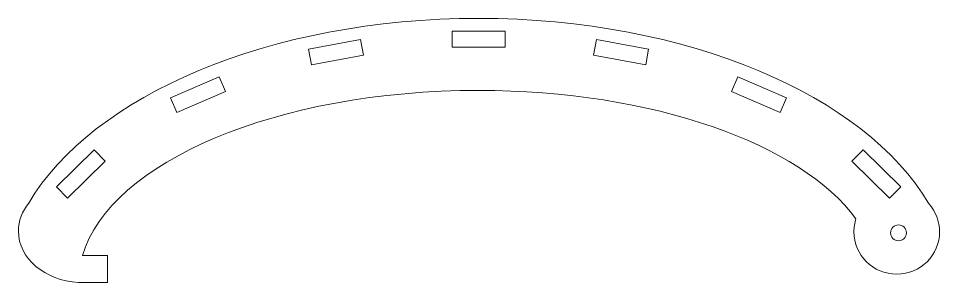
# Model space of a CAD drawing. Header units: centimetres. Extents: x -181 to 252, y -90 to 73.
# Drawn here: x 29.19 to 46.57, y -29.86 to -24.87 of the extents above; entities that cross this region are included whole.
import ezdxf

# ---------------------------------------------------------------- set-up
doc = ezdxf.new("R2010")
doc.units = ezdxf.units.CM
doc.header["$MEASUREMENT"] = 0
doc.layers.add('layer 1', color=7, linetype='Continuous')

msp = doc.modelspace()

# ---------------------------------------------------------------- linework, layer by layer
at = {"layer": 'layer 1', "color": 252, "lineweight": 9}
for points, knots in [([(37.86937, -26.23171), (41.15728, -26.23171), (43.95461, -27.24202), (44.98843, -28.65119), (44.98843, -28.65119), (44.96321, -28.72861), (44.94953, -28.81116), (44.94953, -28.89688), (44.94953, -28.89688), (44.94953, -29.33864), (45.31145, -29.69689), (45.75769, -29.69689), (45.75769, -29.69689), (46.20394, -29.69689), (46.56584, -29.33864), (46.56584, -28.89688), (46.56584, -28.89688), (46.56584, -28.69741), (46.49203, -28.51497), (46.37, -28.37485), (46.37, -28.37485), (46.36521, -28.3686), (46.36033, -28.3624), (46.35536, -28.35625), (46.35536, -28.35625), (45.16187, -26.33233), (41.81318, -24.8743), (37.86938, -24.8743), (37.86938, -24.8743), (33.92557, -24.8743), (30.57686, -26.33233), (29.38337, -28.35626), (29.38337, -28.35626), (29.26082, -28.5081), (29.18965, -28.68905), (29.18965, -28.88331), (29.18965, -28.88331), (29.18965, -29.39881), (29.69065, -29.82067), (30.32352, -29.85302), (30.32352, -29.85302), (30.32352, -29.85302), (30.8684, -29.85501), (30.8684, -29.85501), (30.8684, -29.85501), (30.8684, -29.85501), (30.8684, -29.34292), (30.8684, -29.34292), (30.8684, -29.34292), (30.8684, -29.34292), (30.39893, -29.34292), (30.39893, -29.34292), (30.39893, -29.34292), (30.91721, -27.58461), (34.06469, -26.23171), (37.86937, -26.23171)], [0, 0, 0, 0, 0.06666667, 0.06666667, 0.06666667, 0.06666667, 0.13333333, 0.13333333, 0.13333333, 0.13333333, 0.2, 0.2, 0.2, 0.2, 0.26666667, 0.26666667, 0.26666667, 0.26666667, 0.33333333, 0.33333333, 0.33333333, 0.33333333, 0.4, 0.4, 0.4, 0.4, 0.46666667, 0.46666667, 0.46666667, 0.46666667, 0.53333333, 0.53333333, 0.53333333, 0.53333333, 0.6, 0.6, 0.6, 0.6, 0.66666667, 0.66666667, 0.66666667, 0.66666667, 0.73333333, 0.73333333, 0.73333333, 0.73333333, 0.8, 0.8, 0.8, 0.8, 0.86666667, 0.86666667, 0.86666667, 0.86666667, 1, 1, 1, 1]), ([(38.36937, -25.41436), (38.36937, -25.41436), (37.36937, -25.41436), (37.36937, -25.41436), (37.36937, -25.41436), (37.36937, -25.41436), (37.36937, -25.11436), (37.36937, -25.11436), (37.36937, -25.11436), (37.36937, -25.11436), (38.36937, -25.11436), (38.36937, -25.11436), (38.36937, -25.11436), (38.36937, -25.11436), (38.36937, -25.41436), (38.36937, -25.41436)], [0, 0, 0, 0, 0.2, 0.2, 0.2, 0.2, 0.4, 0.4, 0.4, 0.4, 0.6, 0.6, 0.6, 0.6, 1, 1, 1, 1]), ([(35.64486, -25.27284), (35.64486, -25.27284), (35.69953, -25.56782), (35.69953, -25.56782), (35.69953, -25.56782), (35.69953, -25.56782), (34.71628, -25.75006), (34.71628, -25.75006), (34.71628, -25.75006), (34.71628, -25.75006), (34.66161, -25.45508), (34.66161, -25.45508), (34.66161, -25.45508), (34.66161, -25.45508), (35.64486, -25.27284), (35.64486, -25.27284)], [0, 0, 0, 0, 0.2, 0.2, 0.2, 0.2, 0.4, 0.4, 0.4, 0.4, 0.6, 0.6, 0.6, 0.6, 1, 1, 1, 1]), ([(40.03922, -25.56782), (40.03922, -25.56782), (40.09389, -25.27284), (40.09389, -25.27284), (40.09389, -25.27284), (40.09389, -25.27284), (41.07714, -25.45508), (41.07714, -25.45508), (41.07714, -25.45508), (41.07714, -25.45508), (41.02247, -25.75006), (41.02247, -25.75006), (41.02247, -25.75006), (41.02247, -25.75006), (40.03922, -25.56782), (40.03922, -25.56782)], [0, 0, 0, 0, 0.2, 0.2, 0.2, 0.2, 0.4, 0.4, 0.4, 0.4, 0.6, 0.6, 0.6, 0.6, 1, 1, 1, 1]), ([(32.97789, -25.97456), (32.97789, -25.97456), (33.09704, -26.24989), (33.09704, -26.24989), (33.09704, -26.24989), (33.09704, -26.24989), (32.17928, -26.64704), (32.17928, -26.64704), (32.17928, -26.64704), (32.17928, -26.64704), (32.06014, -26.37171), (32.06014, -26.37171), (32.06014, -26.37171), (32.06014, -26.37171), (32.97789, -25.97456), (32.97789, -25.97456)], [0, 0, 0, 0, 0.2, 0.2, 0.2, 0.2, 0.4, 0.4, 0.4, 0.4, 0.6, 0.6, 0.6, 0.6, 1, 1, 1, 1]), ([(42.64171, -26.24989), (42.64171, -26.24989), (42.76086, -25.97456), (42.76086, -25.97456), (42.76086, -25.97456), (42.76086, -25.97456), (43.67861, -26.37171), (43.67861, -26.37171), (43.67861, -26.37171), (43.67861, -26.37171), (43.55947, -26.64704), (43.55947, -26.64704), (43.55947, -26.64704), (43.55947, -26.64704), (42.64171, -26.24989), (42.64171, -26.24989)], [0, 0, 0, 0, 0.2, 0.2, 0.2, 0.2, 0.4, 0.4, 0.4, 0.4, 0.6, 0.6, 0.6, 0.6, 1, 1, 1, 1]), ([(30.61589, -27.34945), (30.61589, -27.34945), (30.82691, -27.56269), (30.82691, -27.56269), (30.82691, -27.56269), (30.82691, -27.56269), (30.11611, -28.26609), (30.11611, -28.26609), (30.11611, -28.26609), (30.11611, -28.26609), (29.90509, -28.05285), (29.90509, -28.05285), (29.90509, -28.05285), (29.90509, -28.05285), (30.61589, -27.34945), (30.61589, -27.34945)], [0, 0, 0, 0, 0.2, 0.2, 0.2, 0.2, 0.4, 0.4, 0.4, 0.4, 0.6, 0.6, 0.6, 0.6, 1, 1, 1, 1]), ([(44.91184, -27.56269), (44.91184, -27.56269), (45.12286, -27.34945), (45.12286, -27.34945), (45.12286, -27.34945), (45.12286, -27.34945), (45.83366, -28.05285), (45.83366, -28.05285), (45.83366, -28.05285), (45.83366, -28.05285), (45.62264, -28.26609), (45.62264, -28.26609), (45.62264, -28.26609), (45.62264, -28.26609), (44.91184, -27.56269), (44.91184, -27.56269)], [0, 0, 0, 0, 0.2, 0.2, 0.2, 0.2, 0.4, 0.4, 0.4, 0.4, 0.6, 0.6, 0.6, 0.6, 1, 1, 1, 1]), ([(45.7902, -28.76788), (45.87303, -28.76788), (45.94019, -28.83505), (45.94019, -28.91788), (45.94019, -28.91788), (45.94019, -29.00071), (45.87303, -29.06788), (45.7902, -29.06788), (45.7902, -29.06788), (45.70736, -29.06788), (45.64019, -29.00071), (45.64019, -28.91788), (45.64019, -28.91788), (45.64019, -28.83505), (45.70736, -28.76788), (45.7902, -28.76788)], [0, 0, 0, 0, 0.2, 0.2, 0.2, 0.2, 0.4, 0.4, 0.4, 0.4, 0.6, 0.6, 0.6, 0.6, 1, 1, 1, 1])]:
    msp.add_open_spline(points, degree=3, knots=knots, dxfattribs=at)

doc.saveas('drawing.dxf')
